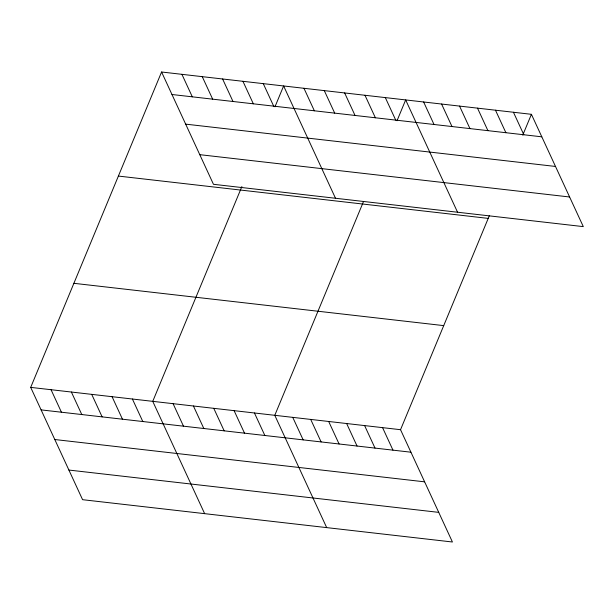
<?xml version="1.0" encoding="UTF-8"?>
<svg xmlns="http://www.w3.org/2000/svg" width="614" height="614" viewBox="0 0 614 614"><rect width="100%" height="100%" fill="white"/><g stroke="black" fill="none" stroke-linecap="round" stroke-linejoin="round"><path stroke-width="0.92" d="M489.297 215.79L400.535 429.7L452.426 542.001L82.591 499.689L30.7 387.38L161.574 71.999L531.409 114.311L583.3 226.62L213.465 184.3L161.574 71.999M241.87 186.572L152.748 401.349L204.639 513.649M274.98 106.775L283.622 85.96L335.513 198.268M363.557 201.4L274.788 415.31L326.686 527.618M397.028 120.743L405.662 99.928L457.553 212.229M522.767 135.126L531.409 114.311M171.974 94.502L541.809 136.822M185.666 124.135L555.501 166.455M199.773 154.667L569.608 196.987M118.387 176.072L488.222 218.392M73.887 283.307L443.722 325.62M30.7 387.38L400.535 429.7M41.1 409.891L410.935 452.203M54.792 439.524L424.627 481.836M68.898 470.055L438.734 512.368M513.442 112.255L523.842 134.765M495.483 110.198L505.882 132.708M477.515 108.148L487.915 130.652M459.556 106.092L469.956 128.602M441.589 104.035L451.988 126.545M423.629 101.978L434.029 124.488M385.323 97.595L395.723 120.106M364.985 95.27L375.384 117.781M344.638 92.944L355.038 115.447M324.299 90.619L334.699 113.122M303.961 88.286L314.36 110.796M263.276 83.634L273.675 106.145M242.937 81.309L253.336 103.812M222.598 78.976L232.998 101.487M382.568 427.643L392.968 450.146M364.609 425.586L375.008 448.097M202.252 76.65L212.659 99.161M346.641 423.53L357.041 446.04M181.913 74.325L192.312 96.835M328.682 421.473L339.082 443.983M310.715 419.423L321.114 441.926M292.755 417.366L303.155 439.87M254.449 412.984L264.849 435.487M234.111 410.659L244.51 433.162M213.764 408.325L224.171 430.836M193.425 406L203.825 428.511M173.087 403.674L183.486 426.185M132.401 399.016L142.801 421.526M112.063 396.69L122.462 419.201M91.724 394.365L102.124 416.875M71.385 392.039L81.785 414.542M51.039 389.706L61.438 412.217"/></g></svg>
